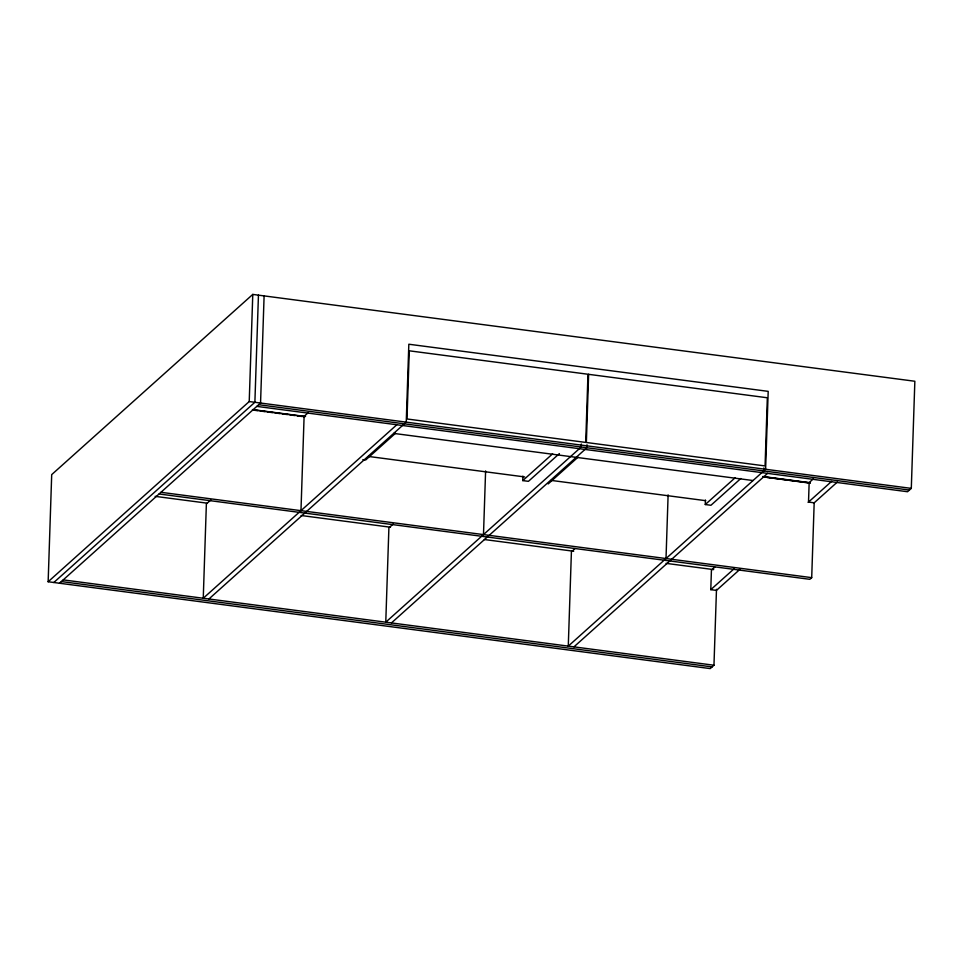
<?xml version="1.0" encoding="UTF-8"?>
<svg xmlns="http://www.w3.org/2000/svg" width="963" height="963" viewBox="0 0 963 963"><rect width="100%" height="100%" fill="white"/><g stroke="black" fill="none" stroke-linecap="round" stroke-linejoin="round"><path stroke-width="1.44" d="M716.484 589.344L713.968 665.228L710.225 668.587L48.15 581.748L51.701 474.615L252.775 294.413L914.85 381.252L911.299 488.385L907.555 491.732L256.808 406.386M48.15 581.748L249.224 401.547L252.775 294.413M258.445 295.16L254.882 402.281L53.82 582.495M264.103 295.906L260.552 403.028L59.477 583.229M300.974 510.655L304.103 416.353M483.486 534.597L485.605 470.919M559.395 453.585L528.434 481.331L522.765 480.597L522.909 476.095M581.315 444.015L581.219 447.013L385.766 622.182L388.896 527.88L393.373 523.872M586.985 444.762L586.888 447.759L391.435 622.929M666.011 558.54L668.117 494.862M740.812 478.515L710.947 505.274L705.277 504.528L705.434 500.038M739.945 569.338L716.448 590.403L710.79 589.657L711.428 570.18L714.787 567.171M763.731 470.943L763.84 467.958M809.161 482.595L808.511 502.072L814.18 502.818L811.701 577.644L809.823 579.317L159.076 493.971M210.849 499.929L206.371 503.938L203.253 598.24L396.828 424.755M303.73 416.69L308.208 412.682M208.911 598.986L406.242 422.143L408.83 344.224L768.197 391.363L765.609 469.27L568.278 646.125L571.408 551.811L574.767 548.814M395.528 433.23L365.663 459.989L362.834 459.616M522.765 480.597L552.63 453.826M548.176 483.932L578.041 457.16M705.277 504.528L735.142 477.768M573.948 646.859L767.535 473.375M808.788 482.932L813.254 478.924M710.79 589.657L734.288 568.603M808.138 502.409L831.635 481.356M813.807 503.155L837.304 482.09M249.224 401.547L911.299 488.385M258.686 404.713L909.421 490.059M252.426 409.576L305.548 416.546M762.708 476.504L810.352 482.752M253.293 409.889L303.935 416.534M764.213 476.902L810.389 482.957M253.076 410.082L257.554 410.671M260.528 411.057L264.994 411.646M267.979 412.032L272.445 412.621M275.43 413.007L279.896 413.596M282.869 413.994L287.335 414.572M290.32 414.969L294.786 415.547M297.772 415.944L302.238 416.534M766.981 477.479L771.447 478.069M774.433 478.455L778.898 479.044M781.872 479.442L786.35 480.019M789.323 480.417L793.789 480.994M796.774 481.392L801.24 481.982M804.213 482.367L808.691 482.957M393.674 433.398L753.042 480.537M368.504 456.45L524.642 476.926M551.017 480.381L705.674 500.676M160.953 492.298L811.701 577.644M155.115 496.342L207.25 503.18M301.094 515.494L390.472 527.218M484.317 539.521L573.683 551.245M666.035 563.355L713.703 569.602M63.221 579.882L713.968 665.228M61.355 581.556L712.102 666.902M409.263 350.809L407 418.977L585.709 442.414L587.972 374.246L409.263 350.809M588.622 374.33L586.359 442.499L765.067 465.936L767.33 397.767L588.622 374.33"/></g></svg>
